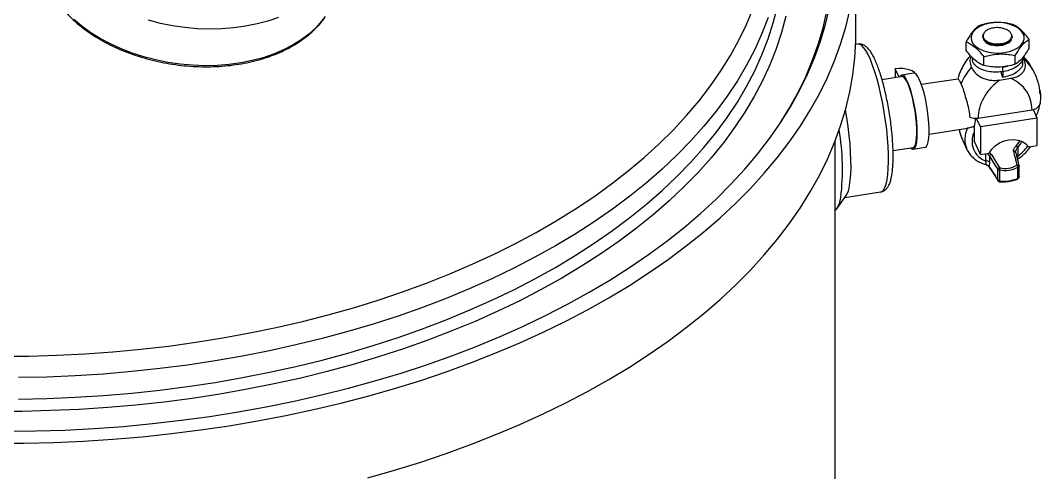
# Model space of a CAD drawing. Header units: millimetres. Extents: x 0 to 6631, y 0 to 4689.
# Drawn here: x 4495.5 to 4842.3, y 2047.9 to 2201.6 of the extents above; entities that cross this region are included whole.
import ezdxf

# ---------------------------------------------------------------- set-up
doc = ezdxf.new("R2010")
doc.units = ezdxf.units.MM
doc.header["$LTSCALE"] = 13
doc.layers.add('几何体', color=7, linetype='Continuous')

msp = doc.modelspace()

# ---------------------------------------------------------------- linework, layer by layer
at = {"layer": '几何体'}
for p, q in [((4779.51, 2197.29), (4779.51, 2225.05)), ((4823.09, 2197.42), (4822.96, 2197.24)), ((4838.39, 2192.32), (4838.39, 2195.26)), ((4780.14, 2193.6), (4779.43, 2193.49)), ((4816.97, 2191.43), (4816.97, 2194.37)), ((4819.06, 2189.01), (4819.06, 2188.55)), ((4822.99, 2186.3), (4822.99, 2189.24)), ((4833.7, 2186.74), (4833.7, 2189.68)), ((4836.61, 2188.52), (4836.24, 2189.06)), ((4836.29, 2187.55), (4836.29, 2189.13)), ((4793.07, 2185.19), (4792.88, 2185.16)), ((4794.17, 2182.37), (4792.88, 2185.16)), ((4792.88, 2185.16), (4792.88, 2182.17)), ((4829.51, 2184.24), (4829.51, 2185.92)), ((4795.19, 2182.53), (4788.41, 2181.48)), ((4799.17, 2183.71), (4795.11, 2183.08)), ((4814.11, 2181.72), (4801.8, 2179.82)), ((4828.29, 2181.38), (4832.14, 2181.97)), ((4829.02, 2183.58), (4829.02, 2184.2)), ((4829.51, 2182.28), (4829.02, 2183.58)), ((4829.48, 2184.24), (4829.51, 2184.16)), ((4829.51, 2184.16), (4829.51, 2182.28)), ((4839.39, 2171.17), (4821.04, 2168.33)), ((4839.86, 2171.27), (4839.39, 2171.17)), ((4841.17, 2168.46), (4839.86, 2171.27)), ((4821.04, 2168.33), (4820.54, 2168.29)), ((4821.85, 2165.47), (4820.54, 2168.29)), ((4841.17, 2168.46), (4821.85, 2165.47)), ((4841.17, 2159.07), (4841.17, 2168.46)), ((4804.4, 2163.02), (4817.4, 2165.03)), ((4817.39, 2165.09), (4817.88, 2165.14)), ((4819.37, 2165.45), (4819.7, 2165.63)), ((4819.7, 2165.63), (4819.7, 2160.71)), ((4821.85, 2165.47), (4821.85, 2156.08)), ((4772.51, 1902.08), (4772.51, 2160.76)), ((4815.41, 2161.79), (4817.27, 2157.77)), ((4821.85, 2156.08), (4819.7, 2160.71)), ((4792.14, 2157.38), (4798.92, 2158.43)), ((4799.01, 2157.88), (4803.06, 2158.51)), ((4817.38, 2157.55), (4817.27, 2157.77)), ((4834.53, 2158.56), (4834.53, 2155.5)), ((4838.17, 2158.61), (4841.17, 2159.07)), ((4821.85, 2156.08), (4824.84, 2156.54)), ((4823.72, 2153.83), (4823.72, 2156.37)), ((4824.91, 2155.51), (4824.91, 2153.48)), ((4827.72, 2147.47), (4827.72, 2150.98)), ((4828.31, 2150.81), (4828.31, 2147.3)), ((4834.6, 2148.27), (4834.6, 2151.78)), ((4834.97, 2148.55), (4834.97, 2152.06)), ((4775.73, 2141.45), (4787.91, 2143.33)), ((4773.07, 2137.62), (4776.21, 2142.13))]:
    msp.add_line(p, q, dxfattribs=at)
at = {"layer": '几何体', "flags": 128}
for points in [[(4677.39, 2117.7), (4684.11, 2121.72), (4690.57, 2125.88), (4696.76, 2130.18), (4702.68, 2134.6), (4708.31, 2139.14), (4713.65, 2143.8), (4718.69, 2148.57), (4723.43, 2153.45), (4727.86, 2158.42), (4731.96, 2163.48), (4735.75, 2168.62), (4739.21, 2173.84), (4742.33, 2179.13), (4745.12, 2184.48), (4747.57, 2189.89), (4749.68, 2195.34), (4751.43, 2200.83), (4752.84, 2206.36), (4753.9, 2211.92), (4754.21, 2213.98)], [(4488.81, 2087.46), (4498.38, 2087.53), (4507.95, 2087.81), (4517.48, 2088.29), (4526.99, 2088.98), (4536.44, 2089.86), (4545.83, 2090.95), (4555.14, 2092.23), (4564.36, 2093.71), (4573.49, 2095.38), (4582.5, 2097.25), (4591.39, 2099.31), (4600.14, 2101.55), (4608.74, 2103.98), (4617.18, 2106.59), (4625.45, 2109.37), (4633.54, 2112.33), (4641.43, 2115.46), (4649.12, 2118.75), (4656.6, 2122.21), (4663.84, 2125.82), (4670.86, 2129.58), (4677.63, 2133.49), (4684.15, 2137.54), (4690.4, 2141.72), (4696.39, 2146.04), (4702.09, 2150.48), (4707.51, 2155.03), (4712.64, 2159.7), (4717.46, 2164.48), (4721.98, 2169.35), (4726.19, 2174.32), (4730.07, 2179.37), (4733.63, 2184.5), (4736.87, 2189.7), (4739.77, 2194.97), (4742.33, 2200.29), (4744.55, 2205.67)], [(4490.65, 2061.97), (4500.65, 2062.08), (4510.63, 2062.4), (4520.59, 2062.93), (4530.51, 2063.65), (4540.38, 2064.58), (4550.18, 2065.71), (4559.91, 2067.04), (4569.56, 2068.57), (4579.1, 2070.29), (4588.53, 2072.21), (4597.84, 2074.32), (4607.01, 2076.62), (4616.04, 2079.1), (4624.91, 2081.76), (4633.61, 2084.61), (4642.13, 2087.63), (4650.46, 2090.83), (4658.58, 2094.19), (4666.5, 2097.71), (4674.2, 2101.4), (4681.66, 2105.24), (4688.89, 2109.23), (4695.86, 2113.37), (4702.58, 2117.64), (4709.03, 2122.05), (4715.21, 2126.59), (4721.1, 2131.25), (4726.71, 2136.03), (4732.02, 2140.93), (4737.02, 2145.92), (4741.72, 2151.02), (4746.1, 2156.21), (4750.16, 2161.48), (4753.9, 2166.84), (4757.3, 2172.27), (4760.37, 2177.76), (4763.1, 2183.31), (4765.49, 2188.92), (4767.53, 2194.57), (4769.22, 2200.26), (4770.57, 2205.98)], [(4486.74, 2057.94), (4496.82, 2057.97), (4506.89, 2058.21), (4516.94, 2058.65), (4526.96, 2059.29), (4536.93, 2060.14), (4546.84, 2061.18), (4556.69, 2062.42), (4566.46, 2063.86), (4576.13, 2065.49), (4585.7, 2067.32), (4595.15, 2069.34), (4604.48, 2071.55), (4613.66, 2073.94), (4622.7, 2076.52), (4631.58, 2079.27), (4640.28, 2082.21), (4648.8, 2085.31), (4657.13, 2088.59), (4665.26, 2092.03), (4673.17, 2095.63), (4680.87, 2099.39), (4688.33, 2103.3), (4695.55, 2107.36), (4702.52, 2111.56), (4709.23, 2115.9), (4715.68, 2120.37), (4721.86, 2124.97), (4727.75, 2129.69), (4733.36, 2134.53), (4738.67, 2139.47), (4743.68, 2144.52), (4748.38, 2149.67), (4752.77, 2154.9), (4756.84, 2160.23), (4760.59, 2165.63), (4764.01, 2171.1), (4767.09, 2176.64), (4769.85, 2182.24), (4772.26, 2187.89), (4774.33, 2193.58), (4776.05, 2199.31), (4777.43, 2205.08)], [(4749.68, 2202.64), (4747.57, 2197.19), (4745.12, 2191.78), (4742.33, 2186.43), (4739.21, 2181.14), (4735.75, 2175.92), (4731.96, 2170.78), (4727.86, 2165.72), (4723.43, 2160.75), (4718.69, 2155.87), (4713.65, 2151.1), (4708.31, 2146.44), (4702.68, 2141.9), (4696.76, 2137.48), (4690.57, 2133.18), (4684.11, 2129.02), (4677.39, 2125), (4670.42, 2121.12), (4663.21, 2117.39), (4655.77, 2113.81), (4648.11, 2110.4), (4640.24, 2107.15), (4632.16, 2104.06), (4623.9, 2101.15), (4615.46, 2098.42), (4606.85, 2095.86), (4598.09, 2093.49), (4589.18, 2091.31), (4580.14, 2089.31), (4570.97, 2087.51), (4561.71, 2085.9), (4552.34, 2084.48), (4542.89, 2083.27), (4533.37, 2082.25), (4523.8, 2081.44), (4514.17, 2080.83), (4504.52, 2080.42), (4494.85, 2080.22)], [(4599.12, 2202.98), (4597.92, 2201.36), (4595.89, 2199.09), (4593.56, 2196.97), (4590.94, 2195), (4588.06, 2193.2), (4584.94, 2191.59), (4581.59, 2190.17), (4578.04, 2188.96), (4574.32, 2187.96), (4570.44, 2187.19), (4566.45, 2186.64), (4562.36, 2186.31), (4558.2, 2186.23), (4554.01, 2186.37), (4549.81, 2186.75), (4545.64, 2187.35), (4541.52, 2188.19), (4537.48, 2189.24), (4533.54, 2190.5), (4529.75, 2191.96), (4526.12, 2193.62), (4522.67, 2195.46), (4519.44, 2197.47), (4516.45, 2199.63), (4513.71, 2201.93)], [(4583.22, 2202.63), (4579.67, 2201.42), (4575.95, 2200.42), (4572.07, 2199.64), (4568.08, 2199.09), (4563.99, 2198.77), (4559.83, 2198.68), (4555.64, 2198.83), (4551.45, 2199.2), (4547.27, 2199.81), (4543.15, 2200.64), (4539.11, 2201.69)], [(4755.69, 2203.11), (4754.23, 2197.55), (4752.43, 2192.03), (4750.29, 2186.55), (4747.8, 2181.12), (4744.96, 2175.74), (4741.8, 2170.43), (4738.3, 2165.19), (4734.47, 2160.02), (4730.32, 2154.94), (4725.86, 2149.95), (4721.08, 2145.05), (4716, 2140.26), (4710.62, 2135.58), (4704.95, 2131.01), (4698.99, 2126.57), (4692.76, 2122.25), (4686.27, 2118.07), (4679.51, 2114.02)], [(4753.8, 2166.69), (4756.63, 2171.3), (4759.65, 2176.76), (4762.34, 2182.28), (4764.68, 2187.86), (4766.69, 2193.48), (4768.34, 2199.13), (4769.66, 2204.82)], [(4831.62, 2200.4), (4829.9, 2200.76), (4828.1, 2200.91), (4826.28, 2200.86), (4824.51, 2200.59), (4822.88, 2200.12), (4821.44, 2199.47), (4820.25, 2198.67), (4819.38, 2197.75), (4818.84, 2196.74), (4818.66, 2195.69), (4818.85, 2194.64), (4819.4, 2193.64), (4820.29, 2192.72), (4821.49, 2191.92), (4822.94, 2191.28), (4824.58, 2190.82), (4826.35, 2190.56), (4828.17, 2190.51), (4829.97, 2190.68), (4831.68, 2191.05), (4833.23, 2191.61), (4834.54, 2192.34), (4835.58, 2193.2), (4836.29, 2194.17), (4836.65, 2195.21), (4836.65, 2196.26), (4836.27, 2197.29), (4835.55, 2198.26), (4834.5, 2199.12), (4833.17, 2199.84), (4831.62, 2200.4)], [(4613.66, 2046.18), (4622.7, 2048.75), (4631.58, 2051.51), (4640.28, 2054.44), (4648.8, 2057.55), (4657.13, 2060.83), (4665.26, 2064.27), (4673.17, 2067.87), (4680.87, 2071.63), (4688.33, 2075.54), (4695.55, 2079.6), (4702.52, 2083.8), (4709.23, 2088.14), (4715.68, 2092.61), (4721.86, 2097.21), (4727.75, 2101.93), (4733.36, 2106.76), (4738.67, 2111.71), (4743.68, 2116.76), (4748.38, 2121.9), (4752.77, 2127.14), (4756.84, 2132.46), (4760.59, 2137.87), (4764.01, 2143.34), (4767.09, 2148.88), (4769.85, 2154.48), (4772.26, 2160.12), (4774.33, 2165.82), (4776.05, 2171.55), (4777.43, 2177.31), (4778.46, 2183.1), (4779.14, 2188.91), (4779.47, 2194.72), (4779.51, 2197.29)], [(4832.38, 2195.31), (4832.08, 2194.69), (4831.44, 2194.04), (4830.52, 2193.51), (4829.38, 2193.15), (4828.12, 2192.98), (4826.83, 2193.01), (4825.6, 2193.25)], [(4790.12, 2147.49), (4790.37, 2149.28), (4790.53, 2151.33), (4790.6, 2153.63), (4790.58, 2156.14), (4790.47, 2158.81), (4790.26, 2161.63), (4789.97, 2164.54), (4789.6, 2167.5), (4789.15, 2170.48), (4788.62, 2173.43), (4788.03, 2176.31), (4787.38, 2179.08), (4786.69, 2181.71), (4785.96, 2184.14), (4785.2, 2186.36), (4784.43, 2188.32), (4783.65, 2190.01), (4782.87, 2191.39), (4782.12, 2192.45), (4781.38, 2193.18), (4780.69, 2193.55), (4780.14, 2193.6)], [(4800.34, 2182.9), (4800, 2183.38), (4799.38, 2183.95), (4798.58, 2184.45), (4797.62, 2184.84), (4796.55, 2185.12), (4795.41, 2185.28), (4794.23, 2185.3), (4793.07, 2185.19)], [(4800.36, 2163.37), (4800.31, 2165.23), (4800.17, 2167.25), (4799.94, 2169.35), (4799.63, 2171.49), (4799.24, 2173.6), (4798.79, 2175.62), (4798.29, 2177.49), (4797.75, 2179.16), (4797.2, 2180.58), (4796.64, 2181.71), (4796.09, 2182.52), (4795.57, 2182.98), (4795.1, 2183.08), (4794.68, 2182.82), (4794.42, 2182.41)], [(4799.98, 2160.42), (4800.14, 2161.69), (4800.21, 2163.21), (4800.19, 2164.94), (4800.08, 2166.83), (4799.88, 2168.83), (4799.61, 2170.87), (4799.25, 2172.9), (4798.84, 2174.86), (4798.37, 2176.7), (4797.87, 2178.35), (4797.34, 2179.78), (4796.81, 2180.95), (4796.28, 2181.81), (4795.77, 2182.34), (4795.3, 2182.54), (4795.19, 2182.53)], [(4803.06, 2158.51), (4803.12, 2158.52), (4803.53, 2158.81), (4803.87, 2159.44), (4804.13, 2160.39), (4804.31, 2161.64), (4804.4, 2163.16), (4804.4, 2164.89), (4804.31, 2166.8), (4804.13, 2168.82), (4803.87, 2170.91), (4803.53, 2173), (4803.12, 2175.04), (4802.66, 2176.97), (4802.16, 2178.74), (4801.62, 2180.3), (4801.07, 2181.61), (4800.53, 2182.62), (4800, 2183.31), (4799.5, 2183.67), (4799.17, 2183.71)], [(4777.36, 2145.51), (4777.61, 2147.3), (4777.77, 2149.36), (4777.85, 2151.66), (4777.82, 2154.16), (4777.71, 2156.84), (4777.51, 2159.66), (4777.21, 2162.57), (4776.84, 2165.53), (4776.39, 2168.51), (4775.93, 2171.1)], [(4798.14, 2158.31), (4798.29, 2158.17), (4798.79, 2157.89), (4799.24, 2157.97), (4799.63, 2158.41), (4799.94, 2159.2), (4800.17, 2160.31), (4800.31, 2161.71), (4800.36, 2163.37)], [(4798.92, 2158.43), (4799.03, 2158.46), (4799.42, 2158.78), (4799.74, 2159.44), (4799.98, 2160.42)], [(4824.84, 2156.54), (4825.73, 2157.86), (4826.9, 2159.02), (4828.31, 2159.98), (4829.87, 2160.68), (4831.51, 2161.09), (4833.15, 2161.18), (4834.71, 2160.97), (4836.11, 2160.45), (4837.28, 2159.65), (4838.17, 2158.61)], [(4834.05, 2159.06), (4834.98, 2160.28), (4835.26, 2160.81)], [(4835.89, 2160.55), (4835.49, 2159.8), (4834.53, 2158.56)], [(4833.8, 2156.89), (4833.79, 2156.99), (4833.74, 2157.08), (4833.65, 2157.15), (4833.55, 2157.2), (4833.43, 2157.23), (4833.3, 2157.23), (4833.17, 2157.2), (4833.05, 2157.15)], [(4834.95, 2152.18), (4834.95, 2152.2), (4834.9, 2152.28), (4834.83, 2152.36), (4834.74, 2152.41), (4834.62, 2152.44), (4834.5, 2152.45), (4834.38, 2152.43), (4834.26, 2152.39)], [(4834.6, 2151.78), (4834.68, 2151.8), (4834.76, 2151.82), (4834.83, 2151.86), (4834.89, 2151.9), (4834.93, 2151.95), (4834.96, 2152), (4834.97, 2152.05), (4834.97, 2152.06)], [(4787.91, 2143.33), (4788.31, 2143.47), (4788.87, 2143.97), (4789.36, 2144.82), (4789.78, 2146), (4790.12, 2147.49)], [(4828.53, 2146.74), (4828.53, 2146.74), (4828.57, 2146.75), (4828.6, 2146.77), (4828.63, 2146.82), (4828.66, 2146.88), (4828.68, 2146.96)], [(4834.97, 2148.55), (4834.97, 2148.54), (4834.96, 2148.49), (4834.93, 2148.44), (4834.89, 2148.39), (4834.83, 2148.35), (4834.76, 2148.32), (4834.68, 2148.29), (4834.6, 2148.27)], [(4494.85, 2072.91), (4504.52, 2073.12), (4514.17, 2073.53), (4523.8, 2074.14), (4533.37, 2074.95), (4542.89, 2075.97), (4552.34, 2077.18), (4561.71, 2078.59), (4570.97, 2080.2), (4580.14, 2082.01), (4589.18, 2084), (4598.09, 2086.19), (4606.85, 2088.56), (4615.46, 2091.12), (4623.9, 2093.85), (4632.16, 2096.76), (4640.24, 2099.85), (4648.11, 2103.1), (4655.77, 2106.51), (4663.21, 2110.09), (4670.42, 2113.82), (4677.39, 2117.7)], [(4679.51, 2114.02), (4672.51, 2110.12), (4665.26, 2106.37), (4657.78, 2102.77), (4650.08, 2099.34), (4642.17, 2096.06), (4634.06, 2092.96), (4625.76, 2090.02), (4617.28, 2087.27), (4608.63, 2084.69), (4599.83, 2082.29), (4590.88, 2080.08), (4581.8, 2078.06), (4572.59, 2076.24), (4563.28, 2074.6), (4553.87, 2073.16), (4544.38, 2071.92), (4534.81, 2070.88), (4525.19, 2070.05), (4515.52, 2069.41), (4505.81, 2068.98), (4496.09, 2068.75), (4486.36, 2068.72)]]:
    msp.add_lwpolyline(points, dxfattribs=at)
at = {"layer": '几何体'}
for centre, radius, start, end in [((4827.59, 2200.26), 6.71, 229.5857, 281.884), ((4826.45, 2197.21), 4.05, 217.4169, 257.9301), ((4813.68, 2168.14), 6.52, 337.3227, 0.7789), ((4690.74, 2150.95), 84.19, 353.5832, 9.1933), ((4822.66, 2165.13), 7.98, 183.7524, 204.7545), ((4825.41, 2161.29), 8.87, 154.3249, 203.3861), ((4826.04, 2160.51), 7.07, 153.8051, 250.8339), ((4835.28, 2159.77), 1.42, 209.9653, 238.2718), ((4827.96, 2165.24), 11.75, 303.9988, 327.8219), ((4824.01, 2152.59), 1.27, 44.4059, 103.0399), ((4825.5, 2155.42), 0.597, 76.7502, 171.1359), ((4834.72, 2154.17), 1.35, 98.1593, 114.5931), ((4825.28, 2152.14), 0.586, 178.2505, 212.1112), ((4828.31, 2150.89), 0.597, 82.1382, 171.7868), ((4828.17, 2151.42), 0.633, 224.4059, 283.0399), ((4830.2, 2159.44), 8.83, 257.6979, 299.8882), ((4827.54, 2151.24), 0.89, 330.9192, 16.1095), ((4830.15, 2159.55), 8.25, 257.6979, 299.8882), ((4840.75, 2155.53), 7.2, 205.8332, 211.4149), ((4834.47, 2152.06), 0.5, 0, 13.7913), ((4828.17, 2147.92), 0.633, 224.4059, 283.0399), ((4829.34, 2161.07), 14.13, 267.3446, 290.2415), ((4833.75, 2147.61), 0.521, 1.328, 22.9551), ((4768.64, 2146.59), 8.79, 329.4981, 352.9622), ((4766.8, 2142.06), 7.61, 318.5045, 356.1114)]:
    msp.add_arc(centre, radius, start, end, dxfattribs=at)
for centre, major_axis, ratio, start_param, end_param in [((4838.9, 2140.86), (-10.74, 39.63), 0.037299, 1.137035, 1.265274), ((4838.44, 2140.75), (-24.88, 37.47), 0.076818, 1.115522, 1.243761), ((4838.9, 2140.86), (-24.42, 37.49), 0.071137, 1.109123, 1.237362), ((4839.4, 2140.9), (-10.25, 39.76), 0.038139, 1.147198, 1.275438), ((4836.8, 2143.17), (-37.64, 56.7), 0.076818, 1.36097, 1.444027)]:
    msp.add_ellipse(centre, major_axis=major_axis, ratio=ratio, start_param=start_param, end_param=end_param, dxfattribs=at)
for points, knots in [([(4504.41, 2215.02), (4504.49, 2214.76), (4504.86, 2213.62), (4505.82, 2211.63), (4507.29, 2209.06), (4509.07, 2206.56), (4511.13, 2204.14), (4513.45, 2201.82), (4516.02, 2199.61), (4518.82, 2197.53), (4521.84, 2195.58), (4525.05, 2193.78), (4528.44, 2192.15), (4531.98, 2190.69), (4535.65, 2189.4), (4539.43, 2188.31), (4543.3, 2187.41), (4547.23, 2186.71), (4551.19, 2186.22), (4555.16, 2185.93), (4559.13, 2185.85), (4563.05, 2185.99), (4566.91, 2186.33), (4570.69, 2186.88), (4574.36, 2187.63), (4577.89, 2188.59), (4581.27, 2189.74), (4584.48, 2191.08), (4587.49, 2192.59), (4590.28, 2194.28), (4592.84, 2196.14), (4595.15, 2198.13), (4597.17, 2200.28), (4598.46, 2201.83), (4598.98, 2202.68), (4599.02, 2202.75)], [0, 0, 0, 0, 0.009284, 0.040923, 0.072636, 0.104413, 0.136242, 0.168107, 0.199995, 0.231895, 0.2638, 0.295703, 0.327603, 0.359497, 0.391387, 0.423272, 0.455154, 0.487034, 0.518913, 0.550794, 0.582677, 0.614564, 0.646456, 0.678355, 0.710262, 0.742177, 0.774101, 0.806031, 0.837966, 0.869897, 0.901817, 0.933712, 0.965569, 0.99737, 1, 1, 1, 1]), ([(4821.66, 2199.95), (4821.46, 2199.82), (4820.87, 2199.46), (4819.86, 2198.59), (4818.47, 2196.92), (4817.52, 2195.31), (4816.97, 2194.37)], [0, 0, 0, 0, 0.131547, 0.383647, 0.643559, 1, 1, 1, 1]), ([(4832.37, 2200.39), (4831.43, 2200.57), (4829.54, 2200.94), (4826.73, 2200.97), (4824.07, 2200.62), (4822.47, 2200.17), (4821.66, 2199.95)], [0, 0, 0, 0, 0.267276, 0.541818, 0.768445, 1, 1, 1, 1]), ([(4829.54, 2198.92), (4829.05, 2199.02), (4828.06, 2199.23), (4826.46, 2199.16), (4824.98, 2198.81), (4823.76, 2198.19), (4822.95, 2197.37), (4822.66, 2196.43), (4822.85, 2195.67), (4823.16, 2195.26), (4823.24, 2195.15)], [0, 0, 0, 0, 0.132095, 0.264168, 0.396922, 0.532469, 0.668255, 0.806625, 0.945503, 1, 1, 1, 1]), ([(4828.97, 2193.69), (4829.49, 2193.81), (4830.52, 2194.06), (4831.7, 2194.78), (4832.4, 2195.65), (4832.56, 2196.61), (4832.15, 2197.53), (4831.24, 2198.31), (4830.26, 2198.74), (4829.66, 2198.89), (4829.54, 2198.92)], [0, 0, 0, 0, 0.1408, 0.281601, 0.422095, 0.560119, 0.697396, 0.832652, 0.966706, 1, 1, 1, 1]), ([(4838.39, 2195.26), (4837.86, 2195.92), (4836.8, 2197.28), (4835.22, 2198.78), (4833.72, 2199.81), (4832.82, 2200.19), (4832.37, 2200.39)], [0, 0, 0, 0, 0.267276, 0.541818, 0.768445, 1, 1, 1, 1]), ([(4823.24, 2195.15), (4823.1, 2195.32), (4822.7, 2195.8), (4822.54, 2196.5), (4822.86, 2196.94), (4822.95, 2197.05)], [0, 0, 0, 0, 0.289907, 0.809926, 1, 1, 1, 1]), ([(4828.97, 2193.69), (4828.32, 2193.6), (4827.02, 2193.42), (4825.1, 2193.72), (4823.63, 2194.38), (4822.76, 2195.22), (4822.76, 2195.79), (4822.76, 2196.03)], [0, 0, 0, 0, 0.214573, 0.427954, 0.643185, 0.856966, 1, 1, 1, 1]), ([(4822.96, 2195.15), (4823.02, 2195.06), (4823.14, 2194.88), (4823.26, 2194.7), (4823.32, 2194.61)], [0, 0, 0, 0, 0.500002, 1, 1, 1, 1]), ([(4831.92, 2195.04), (4831.98, 2195.13), (4832.05, 2195.24), (4832.13, 2195.35), (4832.14, 2195.36)], [0, 0, 0, 0, 0.834509, 1, 1, 1, 1]), ([(4832.44, 2196.47), (4832.46, 2196.45), (4832.69, 2196.17), (4832.64, 2195.86), (4832.59, 2195.57)], [0, 0, 0, 0, 0.103662, 1, 1, 1, 1]), ([(4833.7, 2189.68), (4834.25, 2190.61), (4835.18, 2192.21), (4836.58, 2193.88), (4837.59, 2194.76), (4838.19, 2195.13), (4838.39, 2195.26)], [0, 0, 0, 0, 0.356439, 0.608129, 0.868454, 1, 1, 1, 1]), ([(4791.7, 2148.86), (4791.75, 2149.16), (4791.89, 2150.03), (4792.06, 2151.66), (4792.17, 2153.8), (4792.19, 2156.11), (4792.12, 2158.56), (4791.97, 2161.12), (4791.74, 2163.78), (4791.43, 2166.49), (4791.05, 2169.23), (4790.6, 2171.96), (4790.09, 2174.65), (4789.52, 2177.27), (4788.9, 2179.78), (4788.24, 2182.15), (4787.54, 2184.36), (4786.81, 2186.38), (4786.06, 2188.2), (4785.26, 2189.8), (4784.42, 2191.19), (4783.56, 2192.25), (4782.68, 2193), (4781.79, 2193.46), (4780.92, 2193.68), (4780.37, 2193.6), (4780.14, 2193.57)], [0, 0, 0, 0, 0.023571, 0.070432, 0.116313, 0.161502, 0.206282, 0.250809, 0.295178, 0.339451, 0.38367, 0.427871, 0.472081, 0.516325, 0.560638, 0.605067, 0.649675, 0.694557, 0.73987, 0.785886, 0.833109, 0.882445, 0.920119, 0.951354, 0.979906, 1, 1, 1, 1]), ([(4816.97, 2194.37), (4817.49, 2194.14), (4818.56, 2193.68), (4820.14, 2192.48), (4821.63, 2190.96), (4822.53, 2189.82), (4822.99, 2189.24)], [0, 0, 0, 0, 0.267276, 0.541818, 0.768445, 1, 1, 1, 1]), ([(4831.85, 2195.06), (4831.8, 2194.95), (4831.58, 2194.47), (4830.53, 2193.8), (4828.91, 2193.22), (4827.06, 2193.06), (4825.32, 2193.28), (4824.49, 2193.71), (4824.1, 2193.91)], [0, 0, 0, 0, 0.058774, 0.248617, 0.439522, 0.630428, 0.820271, 1, 1, 1, 1]), ([(4838.39, 2192.32), (4838.19, 2191.97), (4837.6, 2190.94), (4836.59, 2189.41), (4835.2, 2187.76), (4834.25, 2187.11), (4833.7, 2186.74)], [0, 0, 0, 0, 0.131547, 0.383647, 0.643559, 1, 1, 1, 1]), ([(4818.5, 2189.58), (4818.39, 2189.48), (4817, 2188.19), (4815.37, 2185.51), (4814.47, 2182.8), (4814.11, 2181.7)], [0, 0, 0, 0, 0.046331, 0.614327, 1, 1, 1, 1]), ([(4822.99, 2186.3), (4822.46, 2186.53), (4821.39, 2186.99), (4819.82, 2188.19), (4818.32, 2189.71), (4817.42, 2190.85), (4816.97, 2191.43)], [0, 0, 0, 0, 0.267276, 0.541818, 0.768445, 1, 1, 1, 1]), ([(4818.63, 2189.45), (4818.44, 2188.87), (4818.04, 2187.63), (4818.5, 2186.4), (4818.74, 2185.76)], [0, 0, 0, 0, 0.473817, 1, 1, 1, 1]), ([(4829.51, 2184.24), (4828.76, 2184.15), (4827.27, 2183.98), (4825.02, 2184.15), (4822.97, 2184.62), (4821.22, 2185.39), (4819.95, 2186.39), (4819.13, 2187.47), (4819.2, 2188.21), (4819.22, 2188.55)], [0, 0, 0, 0, 0.146369, 0.293747, 0.43927, 0.586851, 0.732657, 0.879629, 1, 1, 1, 1]), ([(4822.99, 2189.24), (4823.92, 2189.49), (4825.82, 2190.02), (4828.63, 2190.29), (4831.29, 2190.15), (4832.89, 2189.84), (4833.7, 2189.68)], [0, 0, 0, 0, 0.267276, 0.541818, 0.768445, 1, 1, 1, 1]), ([(4836.14, 2188.95), (4836.16, 2188.8), (4836.22, 2187.96), (4835.04, 2186.51), (4832.75, 2184.91), (4830.59, 2184.41), (4829.51, 2184.16)], [0, 0, 0, 0, 0.067148, 0.379307, 0.688792, 1, 1, 1, 1]), ([(4832.14, 2181.97), (4832.69, 2182.08), (4833.77, 2182.29), (4835.1, 2182.91), (4836.1, 2183.71), (4836.95, 2184.93), (4837.29, 2186.59), (4836.84, 2187.88), (4836.62, 2188.52)], [0, 0, 0, 0, 0.127417, 0.250118, 0.370814, 0.500407, 0.749559, 1, 1, 1, 1]), ([(4840.37, 2183.53), (4839.92, 2184.39), (4838.94, 2186.3), (4837.59, 2188.24), (4836.57, 2189.15), (4836.42, 2189.28)], [0, 0, 0, 0, 0.413782, 0.914488, 1, 1, 1, 1]), ([(4840.32, 2183.61), (4839.86, 2184.5), (4838.9, 2186.32), (4837.39, 2187.78), (4836.62, 2188.52)], [0, 0, 0, 0, 0.491376, 1, 1, 1, 1]), ([(4818.74, 2185.76), (4818.04, 2184.88), (4816.65, 2183.11), (4815.71, 2181.2), (4815.25, 2180.24)], [0, 0, 0, 0, 0.500003, 1, 1, 1, 1]), ([(4818.74, 2185.76), (4819.1, 2185.14), (4819.82, 2183.9), (4821.56, 2182.55), (4823.35, 2181.74), (4824.91, 2181.34), (4826.6, 2181.18), (4827.72, 2181.31), (4828.29, 2181.38)], [0, 0, 0, 0, 0.249267, 0.498915, 0.628714, 0.74965, 0.872448, 1, 1, 1, 1]), ([(4833.7, 2186.74), (4832.76, 2186.48), (4830.86, 2185.96), (4828.06, 2185.69), (4825.4, 2185.83), (4823.8, 2186.14), (4822.99, 2186.3)], [0, 0, 0, 0, 0.267276, 0.541818, 0.768445, 1, 1, 1, 1]), ([(4836.13, 2187.55), (4836.17, 2187.24), (4836.28, 2186.24), (4835.07, 2184.63), (4832.74, 2183.04), (4830.59, 2182.53), (4829.51, 2182.28)], [0, 0, 0, 0, 0.1299834, 0.4211161, 0.7097545, 1, 1, 1, 1]), ([(4831.29, 2186.15), (4831.29, 2186.15), (4830.84, 2185.85), (4830.17, 2185.73), (4829.51, 2185.6)], [0, 0, 0, 0, 0.008303, 1, 1, 1, 1]), ([(4815.25, 2180.24), (4815.03, 2180.67), (4814.57, 2181.56), (4814.26, 2181.66), (4814.11, 2181.71)], [0, 0, 0, 0, 0.482166, 1, 1, 1, 1]), ([(4828.29, 2181.38), (4827.23, 2180.47), (4825.1, 2178.66), (4822.83, 2175.37), (4821.32, 2171.86), (4821.13, 2169.51), (4821.04, 2168.33)], [0, 0, 0, 0, 0.249999, 0.5, 0.750001, 1, 1, 1, 1]), ([(4839.39, 2171.17), (4839.3, 2172.32), (4839.11, 2174.61), (4837.6, 2177.65), (4835.33, 2180.25), (4833.2, 2181.4), (4832.14, 2181.97)], [0, 0, 0, 0, 0.249999, 0.5, 0.750001, 1, 1, 1, 1]), ([(4842.11, 2176.57), (4842.04, 2177.51), (4841.85, 2179.96), (4840.91, 2182.22), (4840.33, 2183.62)], [0, 0, 0, 0, 0.3843196, 1, 1, 1, 1]), ([(4818.3, 2168.69), (4818.23, 2169.45), (4818.11, 2171), (4817.39, 2173.68), (4816.63, 2176.4), (4815.89, 2178.72), (4815.45, 2179.77), (4815.25, 2180.24)], [0, 0, 0, 0, 0.1998276, 0.4019224, 0.6186923, 0.8323272, 1, 1, 1, 1]), ([(4841.94, 2178), (4841.97, 2177.92), (4842.14, 2177.43), (4842.34, 2176), (4842.2, 2174.43), (4842.11, 2173.45)], [0, 0, 0, 0, 0.071855, 0.419563, 1, 1, 1, 1]), ([(4842.11, 2173.45), (4842.04, 2173.25), (4841.9, 2172.86), (4841.55, 2172.36), (4841.15, 2171.94), (4840.67, 2171.6), (4840.22, 2171.38), (4839.93, 2171.29), (4839.86, 2171.27)], [0, 0, 0, 0, 0.233975, 0.449095, 0.621735, 0.7798, 0.949594, 1, 1, 1, 1]), ([(4840.83, 2169.19), (4840.91, 2169.34), (4841.43, 2170.39), (4841.83, 2171.91), (4842.06, 2173.15), (4842.11, 2173.45)], [0, 0, 0, 0, 0.118652, 0.788003, 1, 1, 1, 1]), ([(4820.54, 2168.29), (4820.4, 2168.28), (4819.94, 2168.28), (4819.15, 2168.4), (4818.59, 2168.59), (4818.3, 2168.69)], [0, 0, 0, 0, 0.182488, 0.571881, 1, 1, 1, 1]), ([(4814.67, 2164.6), (4814.67, 2164.51), (4814.68, 2163.85), (4814.94, 2162.86), (4815.33, 2162.04), (4815.48, 2161.72)], [0, 0, 0, 0, 0.091646, 0.645747, 1, 1, 1, 1]), ([(4817.88, 2165.14), (4818.11, 2165.21), (4818.47, 2165.32), (4819.09, 2165.5), (4819.47, 2165.59), (4819.66, 2165.62), (4819.7, 2165.63)], [0, 0, 0, 0, 0.4676769, 0.7301244, 0.9457898, 1, 1, 1, 1]), ([(4817.42, 2157.54), (4817.47, 2157.41), (4817.73, 2156.79), (4818.49, 2155.8), (4819.67, 2154.62), (4821.09, 2153.67), (4822.51, 2153.02), (4823.47, 2152.76), (4823.86, 2152.66)], [0, 0, 0, 0, 0.049676, 0.251857, 0.453847, 0.656861, 0.861722, 1, 1, 1, 1]), ([(4833.05, 2157.15), (4833.04, 2157.18), (4833.01, 2157.33), (4833.06, 2157.63), (4833.26, 2158.07), (4833.61, 2158.57), (4833.89, 2158.88), (4834.05, 2159.06)], [0, 0, 0, 0, 0.070193, 0.27645, 0.477116, 0.713047, 1, 1, 1, 1]), ([(4834.53, 2158.56), (4834.42, 2158.39), (4834.23, 2158.09), (4833.98, 2157.64), (4833.83, 2157.29), (4833.79, 2157.09), (4833.79, 2157.01), (4833.79, 2157)], [0, 0, 0, 0, 0.349492, 0.616932, 0.824463, 0.974681, 1, 1, 1, 1]), ([(4834.38, 2154.49), (4834.52, 2154.57), (4835.24, 2154.99), (4836.41, 2155.9), (4837.8, 2157.23), (4838.52, 2158.23), (4838.86, 2158.71)], [0, 0, 0, 0, 0.075789, 0.390776, 0.70654, 1, 1, 1, 1]), ([(4823.64, 2152.71), (4823.69, 2152.71), (4823.75, 2152.71), (4823.83, 2152.84), (4823.85, 2153), (4823.82, 2153.36), (4823.77, 2153.59), (4823.72, 2153.83)], [0, 0, 0, 0, 0.238527, 0.28508, 0.624268, 0.632969, 1, 1, 1, 1]), ([(4824.91, 2155.51), (4824.87, 2155.58), (4824.77, 2155.72), (4824.55, 2155.97), (4824.32, 2156.21), (4824.18, 2156.36), (4824.12, 2156.43)], [0, 0, 0, 0, 0.236551, 0.484828, 0.76565, 1, 1, 1, 1]), ([(4824.91, 2153.48), (4824.9, 2153.15), (4824.88, 2152.6), (4824.75, 2152.28), (4824.7, 2152.15)], [0, 0, 0, 0, 0.586964, 1, 1, 1, 1]), ([(4824.97, 2156.7), (4825.03, 2156.66), (4825.19, 2156.52), (4825.45, 2156.28), (4825.57, 2156.09), (4825.64, 2156)], [0, 0, 0, 0, 0.190954, 0.59145, 1, 1, 1, 1]), ([(4834.53, 2155.5), (4834.47, 2155.24), (4834.4, 2154.94), (4834.33, 2154.75), (4834.32, 2154.73)], [0, 0, 0, 0, 0.874464, 1, 1, 1, 1]), ([(4823.64, 2152.7), (4823.7, 2152.68), (4823.78, 2152.67), (4823.8, 2152.65), (4823.8, 2152.65)], [0, 0, 0, 0, 0.687648, 1, 1, 1, 1]), ([(4823.81, 2152.65), (4823.83, 2152.64), (4824.02, 2152.5), (4824.37, 2152.37), (4824.59, 2152.22), (4824.7, 2152.15)], [0, 0, 0, 0, 0.05654, 0.55321, 1, 1, 1, 1]), ([(4823.83, 2152.63), (4824, 2152.52), (4824.33, 2152.31), (4824.66, 2152), (4824.75, 2151.88), (4824.79, 2151.83)], [0, 0, 0, 0, 0.379805, 0.733082, 1, 1, 1, 1]), ([(4824.79, 2151.82), (4825.04, 2151.43), (4826.05, 2149.86), (4827.06, 2148.3), (4827.82, 2147.13)], [0, 0, 0, 0, 0.250483, 1, 1, 1, 1]), ([(4787.83, 2143.32), (4787.83, 2143.32), (4788.17, 2143.31), (4788.82, 2143.58), (4789.62, 2144.1), (4790.26, 2144.82), (4790.8, 2145.73), (4791.26, 2146.91), (4791.54, 2148.01), (4791.67, 2148.71), (4791.7, 2148.86)], [0, 0, 0, 0, 0.000558, 0.131655, 0.25922, 0.393912, 0.549949, 0.741342, 0.945694, 1, 1, 1, 1]), ([(4827.83, 2147.14), (4827.81, 2147.16), (4827.73, 2147.25), (4827.72, 2147.38), (4827.72, 2147.47)], [0, 0, 0, 0, 0.270048, 1, 1, 1, 1]), ([(4827.82, 2147.13), (4827.89, 2147.05), (4828.01, 2146.89), (4828.27, 2146.77), (4828.45, 2146.75), (4828.53, 2146.75)], [0, 0, 0, 0, 0.349584, 0.723931, 1, 1, 1, 1]), ([(4828.31, 2147.3), (4828.32, 2147.25), (4828.33, 2147.16), (4828.41, 2147.05), (4828.53, 2146.98), (4828.64, 2146.96), (4828.68, 2146.96)], [0, 0, 0, 0, 0.252044, 0.504046, 0.757121, 1, 1, 1, 1]), ([(4828.53, 2146.74), (4828.86, 2146.73), (4829.82, 2146.7), (4831.45, 2146.86), (4833.04, 2147.2), (4833.97, 2147.52), (4834.27, 2147.62)], [0, 0, 0, 0, 0.176467, 0.508502, 0.840863, 1, 1, 1, 1]), ([(4834.23, 2147.82), (4834.28, 2147.84), (4834.38, 2147.89), (4834.5, 2148), (4834.58, 2148.14), (4834.59, 2148.23), (4834.6, 2148.27)], [0, 0, 0, 0, 0.25538, 0.510786, 0.765429, 1, 1, 1, 1]), ([(4834.26, 2147.64), (4834.33, 2147.66), (4834.51, 2147.72), (4834.75, 2147.94), (4834.94, 2148.24), (4834.96, 2148.45), (4834.96, 2148.55)], [0, 0, 0, 0, 0.154477, 0.472592, 0.756989, 1, 1, 1, 1])]:
    msp.add_open_spline(points, degree=3, knots=knots, dxfattribs=at)

doc.saveas('drawing.dxf')
